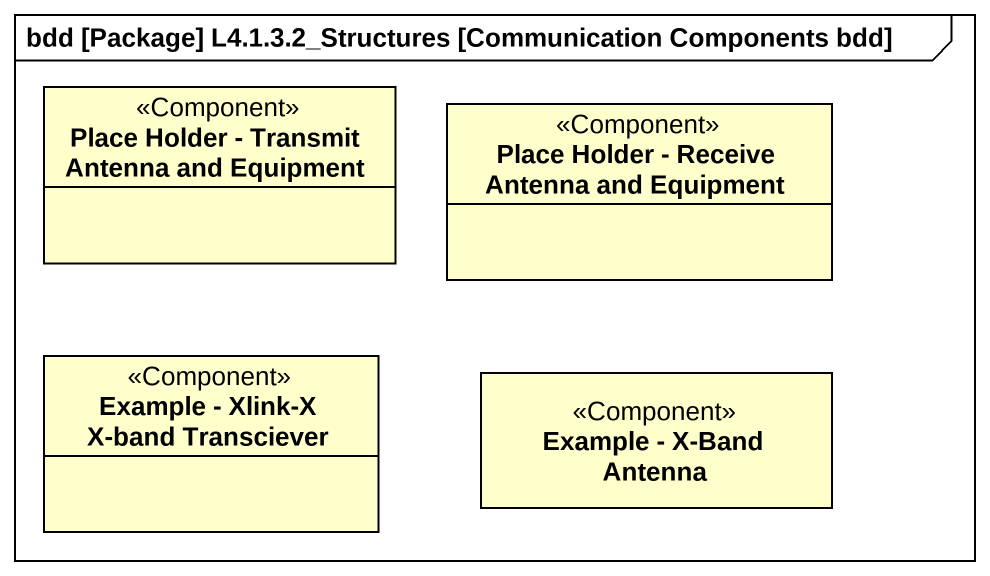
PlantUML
@startuml
mainframe bdd [Package] L4.1.3.2_Structures [Communication Components bdd]
hide circle
hide empty members
class "Place Holder - Transmit Antenna and Equipment" as Place_Holder_Transmit <<Component>>
class "Place Holder - Receive Antenna and Equipment" as Place_Holder_Receive <<Component>>
class "Example - Xlink-X X-band Transciever" as Example_Xlink_X_X_band <<Component>>
class "Example - X-Band Antenna" as Example_X_Band_Antenna <<Component>>
@enduml
